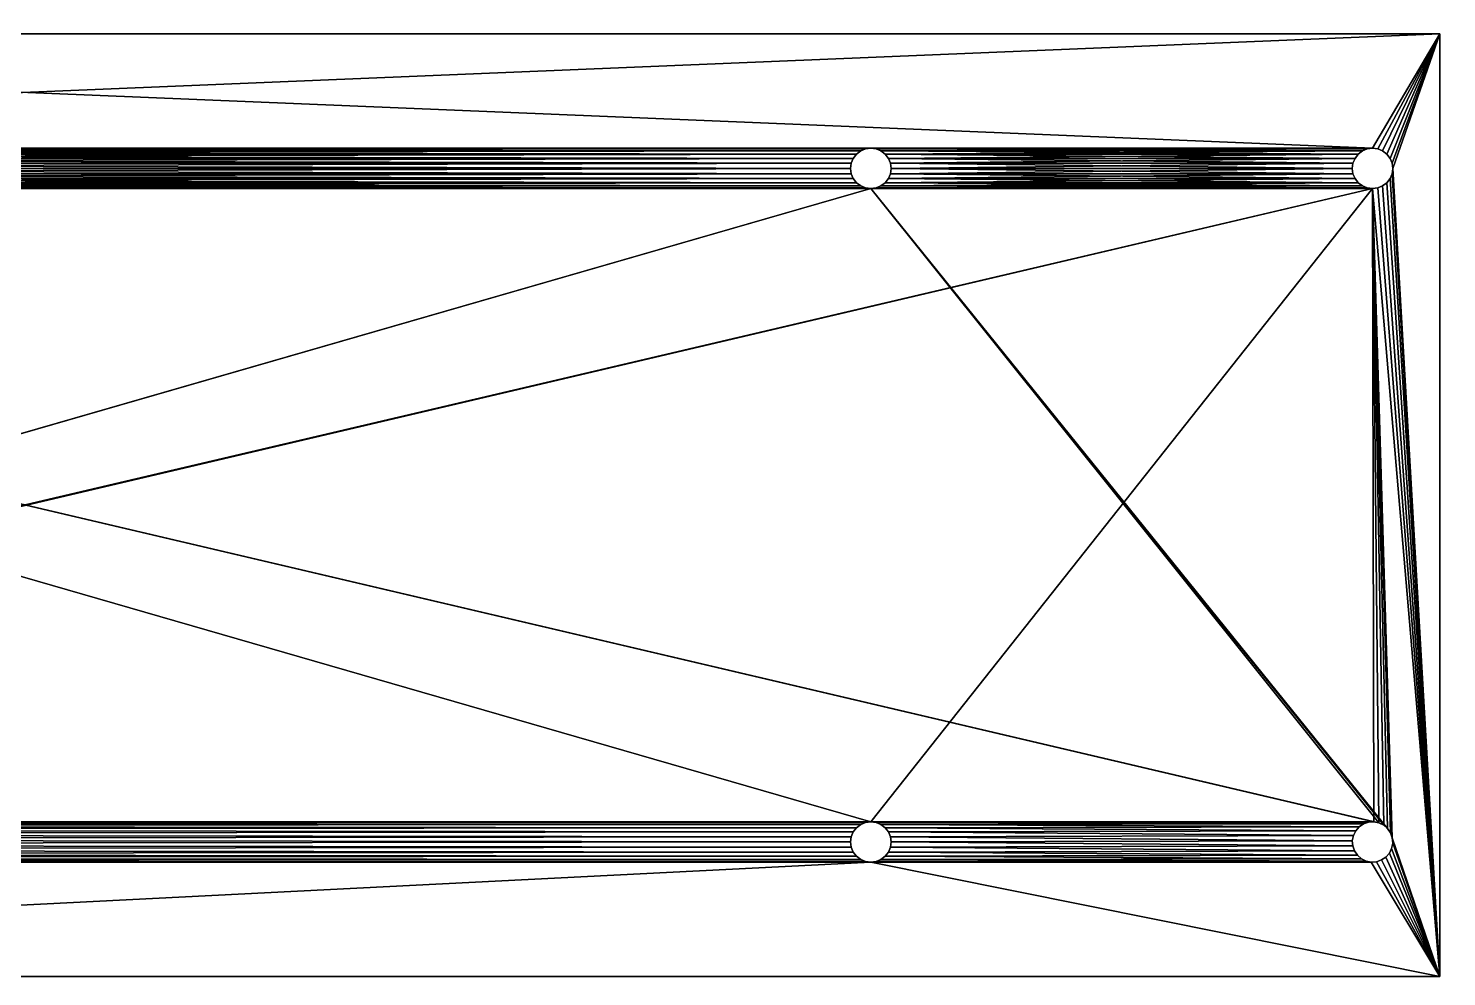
# Model space of a CAD drawing. Header units: metres. Extents: x 0 to 683, y 0 to 667.
# Drawn here: x 316.3 to 421.5, y 214 to 284.4 of the extents above; entities that cross this region are included whole.
import ezdxf

# ---------------------------------------------------------------- set-up
doc = ezdxf.new("R2010")
doc.units = ezdxf.units.M

msp = doc.modelspace()

# ---------------------------------------------------------------- meshes
at = {"layer": 'Frame Support'}
mesh = msp.add_polyface(dxfattribs=at)
corners = [(379.16, 225.45), (416.09, 225.5), (378.77, 225.5), (415.7, 225.47), (415.33, 225.34), (379.52, 225.3), (415.01, 225.12), (379.83, 225.06), (414.75, 224.83), (380.07, 224.75), (414.58, 224.48), (380.22, 224.39), (414.5, 224.09), (380.27, 224), (414.53, 223.7), (380.22, 223.61), (414.66, 223.33), (380.07, 223.25), (414.88, 223.01), (379.83, 222.94), (415.17, 222.75), (379.52, 222.7), (415.52, 222.58), (379.16, 222.55), (415.91, 222.5), (378.77, 222.5), (211, 284), (216, 275.5), (421, 284), (215.61, 275.45), (215.25, 275.3), (214.94, 275.06), (214.7, 274.75), (214.55, 274.39), (214.5, 274), (211, 214), (214.55, 273.61), (214.7, 273.25), (214.94, 272.94), (215.25, 272.7), (215.61, 272.55), (216, 272.5), (214.61, 224.57), (214.8, 224.91), (215.08, 225.18), (215.42, 225.38), (378.77, 272.5), (215.79, 225.49), (416, 272.5), (216.19, 225.49), (214.51, 224.19), (214.51, 223.79), (214.62, 223.42), (214.82, 223.08), (215.09, 222.8), (215.43, 222.61), (215.81, 222.51), (417.5, 274), (421, 214), (417.45, 274.39), (417.3, 274.75), (417.06, 275.06), (416.75, 275.3), (416.39, 275.45), (416, 275.5), (378.77, 275.5), (417.45, 273.61), (417.3, 273.25), (417.06, 272.94), (416.75, 272.7), (416.39, 272.55), (417.47, 224.3), (417.34, 224.67), (417.12, 224.99), (416.83, 225.25), (416.48, 225.42), (417.5, 223.91), (417.42, 223.52), (417.25, 223.17), (416.99, 222.88), (416.67, 222.66), (416.3, 222.53), (378.38, 225.45), (216.57, 225.39), (378.02, 225.3), (216.91, 225.2), (377.71, 225.06), (217.18, 224.92), (377.47, 224.75), (217.38, 224.58), (377.32, 224.39), (217.49, 224.21), (377.27, 224), (217.49, 223.81), (377.32, 223.61), (217.39, 223.43), (377.47, 223.25), (217.2, 223.09), (377.71, 222.94), (216.92, 222.82), (378.02, 222.7), (216.58, 222.62), (378.38, 222.55), (216.21, 222.51), (379.16, 275.45), (415.61, 275.45), (379.52, 275.3), (415.25, 275.3), (379.83, 275.06), (414.94, 275.06), (380.07, 274.75), (414.7, 274.75), (380.22, 274.39), (414.55, 274.39), (380.27, 274), (414.5, 274), (380.22, 273.61), (414.55, 273.61), (380.07, 273.25), (414.7, 273.25), (379.83, 272.94), (414.94, 272.94), (379.52, 272.7), (415.25, 272.7), (379.16, 272.55), (415.61, 272.55), (216.39, 275.45), (378.38, 275.45), (216.75, 275.3), (378.02, 275.3), (217.06, 275.06), (377.71, 275.06), (217.3, 274.75), (377.47, 274.75), (217.45, 274.39), (377.32, 274.39), (217.5, 274), (377.27, 274), (217.45, 273.61), (377.32, 273.61), (217.3, 273.25), (377.47, 273.25), (217.06, 272.94), (377.71, 272.94), (216.75, 272.7), (378.02, 272.7), (216.39, 272.55), (378.38, 272.55)]
mesh.append_faces([[corners[k] for k in face] for face in [(0, 1, 2), (1, 0, 3), (3, 0, 4), (4, 5, 6), (6, 7, 8), (8, 9, 10), (10, 11, 12), (12, 13, 14), (14, 15, 16), (16, 17, 18), (18, 19, 20), (20, 21, 22), (22, 23, 24), (26, 27, 28), (27, 26, 29), (29, 26, 30), (30, 26, 31), (31, 26, 32), (32, 26, 33), (33, 26, 34), (34, 35, 36), (36, 35, 37), (37, 35, 38), (38, 35, 39), (39, 35, 40), (40, 35, 41), (42, 35, 50), (50, 35, 51), (51, 35, 52), (52, 35, 53), (53, 35, 54), (54, 35, 55), (55, 35, 56), (28, 57, 58), (57, 28, 59), (59, 28, 60), (60, 28, 61), (61, 28, 62), (62, 28, 63), (63, 28, 64), (71, 48, 72), (72, 48, 73), (73, 48, 74), (74, 48, 75), (75, 48, 1), (58, 25, 35), (82, 83, 84), (84, 85, 86), (86, 87, 88), (88, 89, 90), (90, 91, 92), (92, 93, 94), (94, 95, 96), (96, 97, 98), (98, 99, 100), (100, 101, 102), (102, 103, 25), (104, 64, 65), (64, 104, 105), (105, 106, 107), (107, 108, 109), (109, 110, 111), (111, 112, 113), (113, 114, 115), (115, 116, 117), (117, 118, 119), (119, 120, 121), (121, 122, 123), (123, 124, 125), (125, 46, 48), (126, 65, 27), (65, 126, 127), (127, 128, 129), (129, 130, 131), (131, 132, 133), (133, 134, 135), (135, 136, 137), (137, 138, 139), (139, 140, 141), (141, 142, 143), (143, 144, 145), (145, 146, 147), (147, 41, 46)]], dxfattribs={"vtx0": -1, "vtx1": -1})
mesh.append_faces([[corners[k] for k in face] for face in [(41, 35, 42), (41, 45, 46), (46, 47, 48), (48, 49, 2), (56, 35, 25), (64, 28, 27), (64, 27, 65), (58, 48, 71), (1, 48, 2), (58, 24, 25)]], dxfattribs={"vtx0": -1, "vtx1": -1, "vtx2": -1})
mesh.append_faces([[corners[k] for k in face] for face in [(4, 0, 5), (6, 5, 7), (8, 7, 9), (10, 9, 11), (12, 11, 13), (14, 13, 15), (16, 15, 17), (18, 17, 19), (20, 19, 21), (22, 21, 23), (24, 23, 25), (34, 26, 35), (41, 42, 43), (41, 43, 44), (41, 44, 45), (46, 45, 47), (48, 47, 49), (58, 57, 66), (58, 66, 67), (58, 67, 68), (58, 68, 69), (58, 69, 70), (58, 70, 48), (58, 71, 76), (58, 76, 77), (58, 77, 78), (58, 78, 79), (58, 79, 80), (58, 80, 81), (58, 81, 24), (49, 82, 2), (82, 49, 83), (84, 83, 85), (86, 85, 87), (88, 87, 89), (90, 89, 91), (92, 91, 93), (94, 93, 95), (96, 95, 97), (98, 97, 99), (100, 99, 101), (102, 101, 103), (25, 103, 56), (105, 104, 106), (107, 106, 108), (109, 108, 110), (111, 110, 112), (113, 112, 114), (115, 114, 116), (117, 116, 118), (119, 118, 120), (121, 120, 122), (123, 122, 124), (125, 124, 46), (127, 126, 128), (129, 128, 130), (131, 130, 132), (133, 132, 134), (135, 134, 136), (137, 136, 138), (139, 138, 140), (141, 140, 142), (143, 142, 144), (145, 144, 146), (147, 146, 41)]], dxfattribs={"vtx0": -1, "vtx2": -1})
mesh = msp.add_polyface(dxfattribs=at)
corners = [(421, 284), (211, 284, -10), (211, 284), (421, 284, -10)]
mesh.append_faces([[corners[k] for k in face] for face in [(0, 1, 2), (1, 0, 3)]], dxfattribs={"vtx0": -1})
mesh = msp.add_polyface(dxfattribs=at)
corners = [(378.38, 225.45, -10), (216.19, 225.49, -10), (378.77, 225.5, -10), (216.57, 225.39, -10), (378.02, 225.3, -10), (216.91, 225.2, -10), (377.71, 225.06, -10), (217.18, 224.92, -10), (377.47, 224.75, -10), (217.38, 224.58, -10), (377.32, 224.39, -10), (217.49, 224.21, -10), (377.27, 224, -10), (217.49, 223.81, -10), (377.32, 223.61, -10), (217.39, 223.43, -10), (377.47, 223.25, -10), (217.2, 223.09, -10), (377.71, 222.94, -10), (216.92, 222.82, -10), (378.02, 222.7, -10), (216.58, 222.62, -10), (378.38, 222.55, -10), (216.21, 222.51, -10), (378.77, 222.5, -10), (215.81, 222.51, -10), (421, 284, -10), (416, 275.5, -10), (211, 284, -10), (416.39, 275.45, -10), (416.75, 275.3, -10), (417.06, 275.06, -10), (417.3, 274.75, -10), (417.45, 274.39, -10), (417.5, 274, -10), (421, 214, -10), (417.45, 273.61, -10), (417.3, 273.25, -10), (417.06, 272.94, -10), (416.75, 272.7, -10), (416.39, 272.55, -10), (416, 272.5, -10), (417.47, 224.3, -10), (417.34, 224.67, -10), (417.12, 224.99, -10), (378.77, 272.5, -10), (416.83, 225.25, -10), (416.48, 225.42, -10), (216, 272.5, -10), (416.09, 225.5, -10), (417.5, 223.91, -10), (417.42, 223.52, -10), (417.25, 223.17, -10), (416.99, 222.88, -10), (416.67, 222.66, -10), (416.3, 222.53, -10), (415.91, 222.5, -10), (214.5, 274, -10), (211, 214, -10), (214.55, 274.39, -10), (214.7, 274.75, -10), (214.94, 275.06, -10), (215.25, 275.3, -10), (215.61, 275.45, -10), (216, 275.5, -10), (378.77, 275.5, -10), (214.55, 273.61, -10), (214.7, 273.25, -10), (214.94, 272.94, -10), (215.25, 272.7, -10), (215.61, 272.55, -10), (214.61, 224.57, -10), (214.8, 224.91, -10), (215.08, 225.18, -10), (215.42, 225.38, -10), (215.79, 225.49, -10), (214.51, 224.19, -10), (214.51, 223.79, -10), (214.62, 223.42, -10), (214.82, 223.08, -10), (215.09, 222.8, -10), (215.43, 222.61, -10), (379.16, 225.45, -10), (415.7, 225.47, -10), (415.33, 225.34, -10), (379.52, 225.3, -10), (415.01, 225.12, -10), (379.83, 225.06, -10), (414.75, 224.83, -10), (380.07, 224.75, -10), (414.58, 224.48, -10), (380.22, 224.39, -10), (414.5, 224.09, -10), (380.27, 224, -10), (414.53, 223.7, -10), (380.22, 223.61, -10), (414.66, 223.33, -10), (380.07, 223.25, -10), (414.88, 223.01, -10), (379.83, 222.94, -10), (415.17, 222.75, -10), (379.52, 222.7, -10), (415.52, 222.58, -10), (379.16, 222.55, -10), (378.38, 275.45, -10), (216.39, 275.45, -10), (378.02, 275.3, -10), (216.75, 275.3, -10), (377.71, 275.06, -10), (217.06, 275.06, -10), (377.47, 274.75, -10), (217.3, 274.75, -10), (377.32, 274.39, -10), (217.45, 274.39, -10), (377.27, 274, -10), (217.5, 274, -10), (377.32, 273.61, -10), (217.45, 273.61, -10), (377.47, 273.25, -10), (217.3, 273.25, -10), (377.71, 272.94, -10), (217.06, 272.94, -10), (378.02, 272.7, -10), (216.75, 272.7, -10), (378.38, 272.55, -10), (216.39, 272.55, -10), (415.61, 275.45, -10), (379.16, 275.45, -10), (415.25, 275.3, -10), (379.52, 275.3, -10), (414.94, 275.06, -10), (379.83, 275.06, -10), (414.7, 274.75, -10), (380.07, 274.75, -10), (414.55, 274.39, -10), (380.22, 274.39, -10), (414.5, 274, -10), (380.27, 274, -10), (414.55, 273.61, -10), (380.22, 273.61, -10), (414.7, 273.25, -10), (380.07, 273.25, -10), (414.94, 272.94, -10), (379.83, 272.94, -10), (415.25, 272.7, -10), (379.52, 272.7, -10), (415.61, 272.55, -10), (379.16, 272.55, -10)]
mesh.append_faces([[corners[k] for k in face] for face in [(0, 1, 2), (1, 0, 3), (3, 4, 5), (5, 6, 7), (7, 8, 9), (9, 10, 11), (11, 12, 13), (13, 14, 15), (15, 16, 17), (17, 18, 19), (19, 20, 21), (21, 22, 23), (23, 24, 25), (26, 27, 28), (27, 26, 29), (29, 26, 30), (30, 26, 31), (31, 26, 32), (32, 26, 33), (33, 26, 34), (34, 35, 36), (36, 35, 37), (37, 35, 38), (38, 35, 39), (39, 35, 40), (40, 35, 41), (42, 35, 50), (50, 35, 51), (51, 35, 52), (52, 35, 53), (53, 35, 54), (54, 35, 55), (55, 35, 56), (28, 57, 58), (57, 28, 59), (59, 28, 60), (60, 28, 61), (61, 28, 62), (62, 28, 63), (63, 28, 64), (71, 48, 72), (72, 48, 73), (73, 48, 74), (74, 48, 75), (75, 48, 1), (58, 24, 35), (82, 84, 85), (85, 86, 87), (87, 88, 89), (89, 90, 91), (91, 92, 93), (93, 94, 95), (95, 96, 97), (97, 98, 99), (99, 100, 101), (101, 102, 103), (103, 56, 24), (104, 64, 65), (64, 104, 105), (105, 106, 107), (107, 108, 109), (109, 110, 111), (111, 112, 113), (113, 114, 115), (115, 116, 117), (117, 118, 119), (119, 120, 121), (121, 122, 123), (123, 124, 125), (125, 45, 48), (126, 65, 27), (65, 126, 127), (127, 128, 129), (129, 130, 131), (131, 132, 133), (133, 134, 135), (135, 136, 137), (137, 138, 139), (139, 140, 141), (141, 142, 143), (143, 144, 145), (145, 146, 147), (147, 41, 45)]], dxfattribs={"vtx0": -1, "vtx1": -1})
mesh.append_faces([[corners[k] for k in face] for face in [(41, 35, 42), (41, 44, 45), (45, 47, 48), (48, 49, 2), (56, 35, 24), (64, 28, 27), (64, 27, 65), (58, 48, 71), (1, 48, 2), (58, 25, 24)]], dxfattribs={"vtx0": -1, "vtx1": -1, "vtx2": -1})
mesh.append_faces([[corners[k] for k in face] for face in [(3, 0, 4), (5, 4, 6), (7, 6, 8), (9, 8, 10), (11, 10, 12), (13, 12, 14), (15, 14, 16), (17, 16, 18), (19, 18, 20), (21, 20, 22), (23, 22, 24), (34, 26, 35), (41, 42, 43), (41, 43, 44), (45, 44, 46), (45, 46, 47), (48, 47, 49), (58, 57, 66), (58, 66, 67), (58, 67, 68), (58, 68, 69), (58, 69, 70), (58, 70, 48), (58, 71, 76), (58, 76, 77), (58, 77, 78), (58, 78, 79), (58, 79, 80), (58, 80, 81), (58, 81, 25), (49, 82, 2), (82, 49, 83), (82, 83, 84), (85, 84, 86), (87, 86, 88), (89, 88, 90), (91, 90, 92), (93, 92, 94), (95, 94, 96), (97, 96, 98), (99, 98, 100), (101, 100, 102), (103, 102, 56), (105, 104, 106), (107, 106, 108), (109, 108, 110), (111, 110, 112), (113, 112, 114), (115, 114, 116), (117, 116, 118), (119, 118, 120), (121, 120, 122), (123, 122, 124), (125, 124, 45), (127, 126, 128), (129, 128, 130), (131, 130, 132), (133, 132, 134), (135, 134, 136), (137, 136, 138), (139, 138, 140), (141, 140, 142), (143, 142, 144), (145, 144, 146), (147, 146, 41)]], dxfattribs={"vtx0": -1, "vtx2": -1})
mesh = msp.add_polyface(dxfattribs=at)
corners = [(421, 284), (421, 214, -10), (421, 284, -10), (421, 214)]
mesh.append_faces([[corners[k] for k in face] for face in [(0, 1, 2), (1, 0, 3)]], dxfattribs={"vtx0": -1})
mesh = msp.add_polyface(dxfattribs=at)
corners = [(377.47, 274.75), (377.32, 274.39, -10), (377.47, 274.75, -10), (377.32, 274.39)]
mesh.append_faces([[corners[k] for k in face] for face in [(0, 1, 2), (1, 0, 3)]], dxfattribs={"vtx0": -1})
mesh = msp.add_polyface(dxfattribs=at)
corners = [(377.71, 275.06), (377.47, 274.75, -10), (377.71, 275.06, -10), (377.47, 274.75)]
mesh.append_faces([[corners[k] for k in face] for face in [(0, 1, 2), (1, 0, 3)]], dxfattribs={"vtx0": -1})
mesh = msp.add_polyface(dxfattribs=at)
corners = [(378.02, 275.3, -10), (377.71, 275.06), (377.71, 275.06, -10), (378.02, 275.3)]
mesh.append_faces([[corners[k] for k in face] for face in [(0, 1, 2), (1, 0, 3)]], dxfattribs={"vtx0": -1})
mesh = msp.add_polyface(dxfattribs=at)
corners = [(378.38, 275.45, -10), (378.02, 275.3), (378.02, 275.3, -10), (378.38, 275.45)]
mesh.append_faces([[corners[k] for k in face] for face in [(0, 1, 2), (1, 0, 3)]], dxfattribs={"vtx0": -1})
mesh = msp.add_polyface(dxfattribs=at)
corners = [(378.77, 275.5, -10), (378.38, 275.45), (378.38, 275.45, -10), (378.77, 275.5)]
mesh.append_faces([[corners[k] for k in face] for face in [(0, 1, 2), (1, 0, 3)]], dxfattribs={"vtx0": -1})
mesh = msp.add_polyface(dxfattribs=at)
corners = [(379.16, 275.45, -10), (378.77, 275.5), (378.77, 275.5, -10), (379.16, 275.45)]
mesh.append_faces([[corners[k] for k in face] for face in [(0, 1, 2), (1, 0, 3)]], dxfattribs={"vtx0": -1})
mesh = msp.add_polyface(dxfattribs=at)
corners = [(379.52, 275.3, -10), (379.16, 275.45), (379.16, 275.45, -10), (379.52, 275.3)]
mesh.append_faces([[corners[k] for k in face] for face in [(0, 1, 2), (1, 0, 3)]], dxfattribs={"vtx0": -1})
mesh = msp.add_polyface(dxfattribs=at)
corners = [(379.83, 275.06, -10), (379.52, 275.3), (379.52, 275.3, -10), (379.83, 275.06)]
mesh.append_faces([[corners[k] for k in face] for face in [(0, 1, 2), (1, 0, 3)]], dxfattribs={"vtx0": -1})
mesh = msp.add_polyface(dxfattribs=at)
corners = [(380.07, 274.75), (379.83, 275.06, -10), (380.07, 274.75, -10), (379.83, 275.06)]
mesh.append_faces([[corners[k] for k in face] for face in [(0, 1, 2), (1, 0, 3)]], dxfattribs={"vtx0": -1})
mesh = msp.add_polyface(dxfattribs=at)
corners = [(380.22, 274.39), (380.07, 274.75, -10), (380.22, 274.39, -10), (380.07, 274.75)]
mesh.append_faces([[corners[k] for k in face] for face in [(0, 1, 2), (1, 0, 3)]], dxfattribs={"vtx0": -1})
mesh = msp.add_polyface(dxfattribs=at)
corners = [(414.7, 274.75), (414.55, 274.39, -10), (414.7, 274.75, -10), (414.55, 274.39)]
mesh.append_faces([[corners[k] for k in face] for face in [(0, 1, 2), (1, 0, 3)]], dxfattribs={"vtx0": -1})
mesh = msp.add_polyface(dxfattribs=at)
corners = [(414.94, 275.06), (414.7, 274.75, -10), (414.94, 275.06, -10), (414.7, 274.75)]
mesh.append_faces([[corners[k] for k in face] for face in [(0, 1, 2), (1, 0, 3)]], dxfattribs={"vtx0": -1})
mesh = msp.add_polyface(dxfattribs=at)
corners = [(415.25, 275.3, -10), (414.94, 275.06), (414.94, 275.06, -10), (415.25, 275.3)]
mesh.append_faces([[corners[k] for k in face] for face in [(0, 1, 2), (1, 0, 3)]], dxfattribs={"vtx0": -1})
mesh = msp.add_polyface(dxfattribs=at)
corners = [(415.61, 275.45, -10), (415.25, 275.3), (415.25, 275.3, -10), (415.61, 275.45)]
mesh.append_faces([[corners[k] for k in face] for face in [(0, 1, 2), (1, 0, 3)]], dxfattribs={"vtx0": -1})
mesh = msp.add_polyface(dxfattribs=at)
corners = [(416, 275.5, -10), (415.61, 275.45), (415.61, 275.45, -10), (416, 275.5)]
mesh.append_faces([[corners[k] for k in face] for face in [(0, 1, 2), (1, 0, 3)]], dxfattribs={"vtx0": -1})
mesh = msp.add_polyface(dxfattribs=at)
corners = [(416.39, 275.45, -10), (416, 275.5), (416, 275.5, -10), (416.39, 275.45)]
mesh.append_faces([[corners[k] for k in face] for face in [(0, 1, 2), (1, 0, 3)]], dxfattribs={"vtx0": -1})
mesh = msp.add_polyface(dxfattribs=at)
corners = [(416.75, 275.3, -10), (416.39, 275.45), (416.39, 275.45, -10), (416.75, 275.3)]
mesh.append_faces([[corners[k] for k in face] for face in [(0, 1, 2), (1, 0, 3)]], dxfattribs={"vtx0": -1})
mesh = msp.add_polyface(dxfattribs=at)
corners = [(417.06, 275.06, -10), (416.75, 275.3), (416.75, 275.3, -10), (417.06, 275.06)]
mesh.append_faces([[corners[k] for k in face] for face in [(0, 1, 2), (1, 0, 3)]], dxfattribs={"vtx0": -1})
mesh = msp.add_polyface(dxfattribs=at)
corners = [(417.3, 274.75), (417.06, 275.06, -10), (417.3, 274.75, -10), (417.06, 275.06)]
mesh.append_faces([[corners[k] for k in face] for face in [(0, 1, 2), (1, 0, 3)]], dxfattribs={"vtx0": -1})
mesh = msp.add_polyface(dxfattribs=at)
corners = [(417.45, 274.39), (417.3, 274.75, -10), (417.45, 274.39, -10), (417.3, 274.75)]
mesh.append_faces([[corners[k] for k in face] for face in [(0, 1, 2), (1, 0, 3)]], dxfattribs={"vtx0": -1})
mesh = msp.add_polyface(dxfattribs=at)
corners = [(377.32, 274.39), (377.27, 274, -10), (377.32, 274.39, -10), (377.27, 274)]
mesh.append_faces([[corners[k] for k in face] for face in [(0, 1, 2), (1, 0, 3)]], dxfattribs={"vtx0": -1})
mesh = msp.add_polyface(dxfattribs=at)
corners = [(377.27, 274), (377.32, 273.61, -10), (377.27, 274, -10), (377.32, 273.61)]
mesh.append_faces([[corners[k] for k in face] for face in [(0, 1, 2), (1, 0, 3)]], dxfattribs={"vtx0": -1})
mesh = msp.add_polyface(dxfattribs=at)
corners = [(380.27, 274), (380.22, 274.39, -10), (380.27, 274, -10), (380.22, 274.39)]
mesh.append_faces([[corners[k] for k in face] for face in [(0, 1, 2), (1, 0, 3)]], dxfattribs={"vtx0": -1})
mesh = msp.add_polyface(dxfattribs=at)
corners = [(380.22, 273.61), (380.27, 274, -10), (380.22, 273.61, -10), (380.27, 274)]
mesh.append_faces([[corners[k] for k in face] for face in [(0, 1, 2), (1, 0, 3)]], dxfattribs={"vtx0": -1})
mesh = msp.add_polyface(dxfattribs=at)
corners = [(414.55, 274.39), (414.5, 274, -10), (414.55, 274.39, -10), (414.5, 274)]
mesh.append_faces([[corners[k] for k in face] for face in [(0, 1, 2), (1, 0, 3)]], dxfattribs={"vtx0": -1})
mesh = msp.add_polyface(dxfattribs=at)
corners = [(414.5, 274), (414.55, 273.61, -10), (414.5, 274, -10), (414.55, 273.61)]
mesh.append_faces([[corners[k] for k in face] for face in [(0, 1, 2), (1, 0, 3)]], dxfattribs={"vtx0": -1})
mesh = msp.add_polyface(dxfattribs=at)
corners = [(417.5, 274), (417.45, 274.39, -10), (417.5, 274, -10), (417.45, 274.39)]
mesh.append_faces([[corners[k] for k in face] for face in [(0, 1, 2), (1, 0, 3)]], dxfattribs={"vtx0": -1})
mesh = msp.add_polyface(dxfattribs=at)
corners = [(417.45, 273.61), (417.5, 274, -10), (417.45, 273.61, -10), (417.5, 274)]
mesh.append_faces([[corners[k] for k in face] for face in [(0, 1, 2), (1, 0, 3)]], dxfattribs={"vtx0": -1})
mesh = msp.add_polyface(dxfattribs=at)
corners = [(377.32, 273.61), (377.47, 273.25, -10), (377.32, 273.61, -10), (377.47, 273.25)]
mesh.append_faces([[corners[k] for k in face] for face in [(0, 1, 2), (1, 0, 3)]], dxfattribs={"vtx0": -1})
mesh = msp.add_polyface(dxfattribs=at)
corners = [(377.47, 273.25), (377.71, 272.94, -10), (377.47, 273.25, -10), (377.71, 272.94)]
mesh.append_faces([[corners[k] for k in face] for face in [(0, 1, 2), (1, 0, 3)]], dxfattribs={"vtx0": -1})
mesh = msp.add_polyface(dxfattribs=at)
corners = [(378.02, 272.7), (377.71, 272.94, -10), (377.71, 272.94), (378.02, 272.7, -10)]
mesh.append_faces([[corners[k] for k in face] for face in [(0, 1, 2), (1, 0, 3)]], dxfattribs={"vtx0": -1})
mesh = msp.add_polyface(dxfattribs=at)
corners = [(378.38, 272.55), (378.02, 272.7, -10), (378.02, 272.7), (378.38, 272.55, -10)]
mesh.append_faces([[corners[k] for k in face] for face in [(0, 1, 2), (1, 0, 3)]], dxfattribs={"vtx0": -1})
mesh = msp.add_polyface(dxfattribs=at)
corners = [(379.52, 272.7), (379.16, 272.55, -10), (379.16, 272.55), (379.52, 272.7, -10)]
mesh.append_faces([[corners[k] for k in face] for face in [(0, 1, 2), (1, 0, 3)]], dxfattribs={"vtx0": -1})
mesh = msp.add_polyface(dxfattribs=at)
corners = [(379.83, 272.94), (379.52, 272.7, -10), (379.52, 272.7), (379.83, 272.94, -10)]
mesh.append_faces([[corners[k] for k in face] for face in [(0, 1, 2), (1, 0, 3)]], dxfattribs={"vtx0": -1})
mesh = msp.add_polyface(dxfattribs=at)
corners = [(379.83, 272.94), (380.07, 273.25, -10), (379.83, 272.94, -10), (380.07, 273.25)]
mesh.append_faces([[corners[k] for k in face] for face in [(0, 1, 2), (1, 0, 3)]], dxfattribs={"vtx0": -1})
mesh = msp.add_polyface(dxfattribs=at)
corners = [(380.07, 273.25), (380.22, 273.61, -10), (380.07, 273.25, -10), (380.22, 273.61)]
mesh.append_faces([[corners[k] for k in face] for face in [(0, 1, 2), (1, 0, 3)]], dxfattribs={"vtx0": -1})
mesh = msp.add_polyface(dxfattribs=at)
corners = [(414.55, 273.61), (414.7, 273.25, -10), (414.55, 273.61, -10), (414.7, 273.25)]
mesh.append_faces([[corners[k] for k in face] for face in [(0, 1, 2), (1, 0, 3)]], dxfattribs={"vtx0": -1})
mesh = msp.add_polyface(dxfattribs=at)
corners = [(414.7, 273.25), (414.94, 272.94, -10), (414.7, 273.25, -10), (414.94, 272.94)]
mesh.append_faces([[corners[k] for k in face] for face in [(0, 1, 2), (1, 0, 3)]], dxfattribs={"vtx0": -1})
mesh = msp.add_polyface(dxfattribs=at)
corners = [(415.25, 272.7), (414.94, 272.94, -10), (414.94, 272.94), (415.25, 272.7, -10)]
mesh.append_faces([[corners[k] for k in face] for face in [(0, 1, 2), (1, 0, 3)]], dxfattribs={"vtx0": -1})
mesh = msp.add_polyface(dxfattribs=at)
corners = [(415.61, 272.55), (415.25, 272.7, -10), (415.25, 272.7), (415.61, 272.55, -10)]
mesh.append_faces([[corners[k] for k in face] for face in [(0, 1, 2), (1, 0, 3)]], dxfattribs={"vtx0": -1})
mesh = msp.add_polyface(dxfattribs=at)
corners = [(416.75, 272.7), (416.39, 272.55, -10), (416.39, 272.55), (416.75, 272.7, -10)]
mesh.append_faces([[corners[k] for k in face] for face in [(0, 1, 2), (1, 0, 3)]], dxfattribs={"vtx0": -1})
mesh = msp.add_polyface(dxfattribs=at)
corners = [(417.06, 272.94), (416.75, 272.7, -10), (416.75, 272.7), (417.06, 272.94, -10)]
mesh.append_faces([[corners[k] for k in face] for face in [(0, 1, 2), (1, 0, 3)]], dxfattribs={"vtx0": -1})
mesh = msp.add_polyface(dxfattribs=at)
corners = [(417.06, 272.94), (417.3, 273.25, -10), (417.06, 272.94, -10), (417.3, 273.25)]
mesh.append_faces([[corners[k] for k in face] for face in [(0, 1, 2), (1, 0, 3)]], dxfattribs={"vtx0": -1})
mesh = msp.add_polyface(dxfattribs=at)
corners = [(417.3, 273.25), (417.45, 273.61, -10), (417.3, 273.25, -10), (417.45, 273.61)]
mesh.append_faces([[corners[k] for k in face] for face in [(0, 1, 2), (1, 0, 3)]], dxfattribs={"vtx0": -1})
mesh = msp.add_polyface(dxfattribs=at)
corners = [(378.77, 272.5), (378.38, 272.55, -10), (378.38, 272.55), (378.77, 272.5, -10)]
mesh.append_faces([[corners[k] for k in face] for face in [(0, 1, 2), (1, 0, 3)]], dxfattribs={"vtx0": -1})
mesh = msp.add_polyface(dxfattribs=at)
corners = [(379.16, 272.55), (378.77, 272.5, -10), (378.77, 272.5), (379.16, 272.55, -10)]
mesh.append_faces([[corners[k] for k in face] for face in [(0, 1, 2), (1, 0, 3)]], dxfattribs={"vtx0": -1})
mesh = msp.add_polyface(dxfattribs=at)
corners = [(416, 272.5), (415.61, 272.55, -10), (415.61, 272.55), (416, 272.5, -10)]
mesh.append_faces([[corners[k] for k in face] for face in [(0, 1, 2), (1, 0, 3)]], dxfattribs={"vtx0": -1})
mesh = msp.add_polyface(dxfattribs=at)
corners = [(416.39, 272.55), (416, 272.5, -10), (416, 272.5), (416.39, 272.55, -10)]
mesh.append_faces([[corners[k] for k in face] for face in [(0, 1, 2), (1, 0, 3)]], dxfattribs={"vtx0": -1})
mesh = msp.add_polyface(dxfattribs=at)
corners = [(378.02, 225.3, -10), (377.71, 225.06), (377.71, 225.06, -10), (378.02, 225.3)]
mesh.append_faces([[corners[k] for k in face] for face in [(0, 1, 2), (1, 0, 3)]], dxfattribs={"vtx0": -1})
mesh = msp.add_polyface(dxfattribs=at)
corners = [(378.38, 225.45, -10), (378.02, 225.3), (378.02, 225.3, -10), (378.38, 225.45)]
mesh.append_faces([[corners[k] for k in face] for face in [(0, 1, 2), (1, 0, 3)]], dxfattribs={"vtx0": -1})
mesh = msp.add_polyface(dxfattribs=at)
corners = [(378.77, 225.5, -10), (378.38, 225.45), (378.38, 225.45, -10), (378.77, 225.5)]
mesh.append_faces([[corners[k] for k in face] for face in [(0, 1, 2), (1, 0, 3)]], dxfattribs={"vtx0": -1})
mesh = msp.add_polyface(dxfattribs=at)
corners = [(379.16, 225.45, -10), (378.77, 225.5), (378.77, 225.5, -10), (379.16, 225.45)]
mesh.append_faces([[corners[k] for k in face] for face in [(0, 1, 2), (1, 0, 3)]], dxfattribs={"vtx0": -1})
mesh = msp.add_polyface(dxfattribs=at)
corners = [(379.52, 225.3, -10), (379.16, 225.45), (379.16, 225.45, -10), (379.52, 225.3)]
mesh.append_faces([[corners[k] for k in face] for face in [(0, 1, 2), (1, 0, 3)]], dxfattribs={"vtx0": -1})
mesh = msp.add_polyface(dxfattribs=at)
corners = [(379.83, 225.06, -10), (379.52, 225.3), (379.52, 225.3, -10), (379.83, 225.06)]
mesh.append_faces([[corners[k] for k in face] for face in [(0, 1, 2), (1, 0, 3)]], dxfattribs={"vtx0": -1})
mesh = msp.add_polyface(dxfattribs=at)
corners = [(415.33, 225.34, -10), (415.01, 225.12), (415.01, 225.12, -10), (415.33, 225.34)]
mesh.append_faces([[corners[k] for k in face] for face in [(0, 1, 2), (1, 0, 3)]], dxfattribs={"vtx0": -1})
mesh = msp.add_polyface(dxfattribs=at)
corners = [(415.7, 225.47, -10), (415.33, 225.34), (415.33, 225.34, -10), (415.7, 225.47)]
mesh.append_faces([[corners[k] for k in face] for face in [(0, 1, 2), (1, 0, 3)]], dxfattribs={"vtx0": -1})
mesh = msp.add_polyface(dxfattribs=at)
corners = [(416.09, 225.5, -10), (415.7, 225.47), (415.7, 225.47, -10), (416.09, 225.5)]
mesh.append_faces([[corners[k] for k in face] for face in [(0, 1, 2), (1, 0, 3)]], dxfattribs={"vtx0": -1})
mesh = msp.add_polyface(dxfattribs=at)
corners = [(416.48, 225.42, -10), (416.09, 225.5), (416.09, 225.5, -10), (416.48, 225.42)]
mesh.append_faces([[corners[k] for k in face] for face in [(0, 1, 2), (1, 0, 3)]], dxfattribs={"vtx0": -1})
mesh = msp.add_polyface(dxfattribs=at)
corners = [(416.83, 225.25, -10), (416.48, 225.42), (416.48, 225.42, -10), (416.83, 225.25)]
mesh.append_faces([[corners[k] for k in face] for face in [(0, 1, 2), (1, 0, 3)]], dxfattribs={"vtx0": -1})
mesh = msp.add_polyface(dxfattribs=at)
corners = [(417.12, 224.99, -10), (416.83, 225.25), (416.83, 225.25, -10), (417.12, 224.99)]
mesh.append_faces([[corners[k] for k in face] for face in [(0, 1, 2), (1, 0, 3)]], dxfattribs={"vtx0": -1})
mesh = msp.add_polyface(dxfattribs=at)
corners = [(377.32, 224.39), (377.27, 224, -10), (377.32, 224.39, -10), (377.27, 224)]
mesh.append_faces([[corners[k] for k in face] for face in [(0, 1, 2), (1, 0, 3)]], dxfattribs={"vtx0": -1})
mesh = msp.add_polyface(dxfattribs=at)
corners = [(377.47, 224.75), (377.32, 224.39, -10), (377.47, 224.75, -10), (377.32, 224.39)]
mesh.append_faces([[corners[k] for k in face] for face in [(0, 1, 2), (1, 0, 3)]], dxfattribs={"vtx0": -1})
mesh = msp.add_polyface(dxfattribs=at)
corners = [(377.71, 225.06), (377.47, 224.75, -10), (377.71, 225.06, -10), (377.47, 224.75)]
mesh.append_faces([[corners[k] for k in face] for face in [(0, 1, 2), (1, 0, 3)]], dxfattribs={"vtx0": -1})
mesh = msp.add_polyface(dxfattribs=at)
corners = [(380.07, 224.75), (379.83, 225.06, -10), (380.07, 224.75, -10), (379.83, 225.06)]
mesh.append_faces([[corners[k] for k in face] for face in [(0, 1, 2), (1, 0, 3)]], dxfattribs={"vtx0": -1})
mesh = msp.add_polyface(dxfattribs=at)
corners = [(380.22, 224.39), (380.07, 224.75, -10), (380.22, 224.39, -10), (380.07, 224.75)]
mesh.append_faces([[corners[k] for k in face] for face in [(0, 1, 2), (1, 0, 3)]], dxfattribs={"vtx0": -1})
mesh = msp.add_polyface(dxfattribs=at)
corners = [(380.27, 224), (380.22, 224.39, -10), (380.27, 224, -10), (380.22, 224.39)]
mesh.append_faces([[corners[k] for k in face] for face in [(0, 1, 2), (1, 0, 3)]], dxfattribs={"vtx0": -1})
mesh = msp.add_polyface(dxfattribs=at)
corners = [(414.58, 224.48), (414.5, 224.09, -10), (414.58, 224.48, -10), (414.5, 224.09)]
mesh.append_faces([[corners[k] for k in face] for face in [(0, 1, 2), (1, 0, 3)]], dxfattribs={"vtx0": -1})
mesh = msp.add_polyface(dxfattribs=at)
corners = [(414.75, 224.83), (414.58, 224.48, -10), (414.75, 224.83, -10), (414.58, 224.48)]
mesh.append_faces([[corners[k] for k in face] for face in [(0, 1, 2), (1, 0, 3)]], dxfattribs={"vtx0": -1})
mesh = msp.add_polyface(dxfattribs=at)
corners = [(415.01, 225.12), (414.75, 224.83, -10), (415.01, 225.12, -10), (414.75, 224.83)]
mesh.append_faces([[corners[k] for k in face] for face in [(0, 1, 2), (1, 0, 3)]], dxfattribs={"vtx0": -1})
mesh = msp.add_polyface(dxfattribs=at)
corners = [(417.34, 224.67), (417.12, 224.99, -10), (417.34, 224.67, -10), (417.12, 224.99)]
mesh.append_faces([[corners[k] for k in face] for face in [(0, 1, 2), (1, 0, 3)]], dxfattribs={"vtx0": -1})
mesh = msp.add_polyface(dxfattribs=at)
corners = [(417.47, 224.3), (417.34, 224.67, -10), (417.47, 224.3, -10), (417.34, 224.67)]
mesh.append_faces([[corners[k] for k in face] for face in [(0, 1, 2), (1, 0, 3)]], dxfattribs={"vtx0": -1})
mesh = msp.add_polyface(dxfattribs=at)
corners = [(417.5, 223.91), (417.47, 224.3, -10), (417.5, 223.91, -10), (417.47, 224.3)]
mesh.append_faces([[corners[k] for k in face] for face in [(0, 1, 2), (1, 0, 3)]], dxfattribs={"vtx0": -1})
mesh = msp.add_polyface(dxfattribs=at)
corners = [(377.27, 224), (377.32, 223.61, -10), (377.27, 224, -10), (377.32, 223.61)]
mesh.append_faces([[corners[k] for k in face] for face in [(0, 1, 2), (1, 0, 3)]], dxfattribs={"vtx0": -1})
mesh = msp.add_polyface(dxfattribs=at)
corners = [(377.32, 223.61), (377.47, 223.25, -10), (377.32, 223.61, -10), (377.47, 223.25)]
mesh.append_faces([[corners[k] for k in face] for face in [(0, 1, 2), (1, 0, 3)]], dxfattribs={"vtx0": -1})
mesh = msp.add_polyface(dxfattribs=at)
corners = [(377.47, 223.25), (377.71, 222.94, -10), (377.47, 223.25, -10), (377.71, 222.94)]
mesh.append_faces([[corners[k] for k in face] for face in [(0, 1, 2), (1, 0, 3)]], dxfattribs={"vtx0": -1})
mesh = msp.add_polyface(dxfattribs=at)
corners = [(379.83, 222.94), (380.07, 223.25, -10), (379.83, 222.94, -10), (380.07, 223.25)]
mesh.append_faces([[corners[k] for k in face] for face in [(0, 1, 2), (1, 0, 3)]], dxfattribs={"vtx0": -1})
mesh = msp.add_polyface(dxfattribs=at)
corners = [(380.07, 223.25), (380.22, 223.61, -10), (380.07, 223.25, -10), (380.22, 223.61)]
mesh.append_faces([[corners[k] for k in face] for face in [(0, 1, 2), (1, 0, 3)]], dxfattribs={"vtx0": -1})
mesh = msp.add_polyface(dxfattribs=at)
corners = [(380.22, 223.61), (380.27, 224, -10), (380.22, 223.61, -10), (380.27, 224)]
mesh.append_faces([[corners[k] for k in face] for face in [(0, 1, 2), (1, 0, 3)]], dxfattribs={"vtx0": -1})
mesh = msp.add_polyface(dxfattribs=at)
corners = [(414.5, 224.09), (414.53, 223.7, -10), (414.5, 224.09, -10), (414.53, 223.7)]
mesh.append_faces([[corners[k] for k in face] for face in [(0, 1, 2), (1, 0, 3)]], dxfattribs={"vtx0": -1})
mesh = msp.add_polyface(dxfattribs=at)
corners = [(414.53, 223.7), (414.66, 223.33, -10), (414.53, 223.7, -10), (414.66, 223.33)]
mesh.append_faces([[corners[k] for k in face] for face in [(0, 1, 2), (1, 0, 3)]], dxfattribs={"vtx0": -1})
mesh = msp.add_polyface(dxfattribs=at)
corners = [(414.66, 223.33), (414.88, 223.01, -10), (414.66, 223.33, -10), (414.88, 223.01)]
mesh.append_faces([[corners[k] for k in face] for face in [(0, 1, 2), (1, 0, 3)]], dxfattribs={"vtx0": -1})
mesh = msp.add_polyface(dxfattribs=at)
corners = [(416.99, 222.88), (417.25, 223.17, -10), (416.99, 222.88, -10), (417.25, 223.17)]
mesh.append_faces([[corners[k] for k in face] for face in [(0, 1, 2), (1, 0, 3)]], dxfattribs={"vtx0": -1})
mesh = msp.add_polyface(dxfattribs=at)
corners = [(417.25, 223.17), (417.42, 223.52, -10), (417.25, 223.17, -10), (417.42, 223.52)]
mesh.append_faces([[corners[k] for k in face] for face in [(0, 1, 2), (1, 0, 3)]], dxfattribs={"vtx0": -1})
mesh = msp.add_polyface(dxfattribs=at)
corners = [(417.42, 223.52), (417.5, 223.91, -10), (417.42, 223.52, -10), (417.5, 223.91)]
mesh.append_faces([[corners[k] for k in face] for face in [(0, 1, 2), (1, 0, 3)]], dxfattribs={"vtx0": -1})
mesh = msp.add_polyface(dxfattribs=at)
corners = [(378.02, 222.7), (377.71, 222.94, -10), (377.71, 222.94), (378.02, 222.7, -10)]
mesh.append_faces([[corners[k] for k in face] for face in [(0, 1, 2), (1, 0, 3)]], dxfattribs={"vtx0": -1})
mesh = msp.add_polyface(dxfattribs=at)
corners = [(378.38, 222.55), (378.02, 222.7, -10), (378.02, 222.7), (378.38, 222.55, -10)]
mesh.append_faces([[corners[k] for k in face] for face in [(0, 1, 2), (1, 0, 3)]], dxfattribs={"vtx0": -1})
mesh = msp.add_polyface(dxfattribs=at)
corners = [(378.77, 222.5), (378.38, 222.55, -10), (378.38, 222.55), (378.77, 222.5, -10)]
mesh.append_faces([[corners[k] for k in face] for face in [(0, 1, 2), (1, 0, 3)]], dxfattribs={"vtx0": -1})
mesh = msp.add_polyface(dxfattribs=at)
corners = [(379.16, 222.55), (378.77, 222.5, -10), (378.77, 222.5), (379.16, 222.55, -10)]
mesh.append_faces([[corners[k] for k in face] for face in [(0, 1, 2), (1, 0, 3)]], dxfattribs={"vtx0": -1})
mesh = msp.add_polyface(dxfattribs=at)
corners = [(379.52, 222.7), (379.16, 222.55, -10), (379.16, 222.55), (379.52, 222.7, -10)]
mesh.append_faces([[corners[k] for k in face] for face in [(0, 1, 2), (1, 0, 3)]], dxfattribs={"vtx0": -1})
mesh = msp.add_polyface(dxfattribs=at)
corners = [(379.83, 222.94), (379.52, 222.7, -10), (379.52, 222.7), (379.83, 222.94, -10)]
mesh.append_faces([[corners[k] for k in face] for face in [(0, 1, 2), (1, 0, 3)]], dxfattribs={"vtx0": -1})
mesh = msp.add_polyface(dxfattribs=at)
corners = [(415.17, 222.75), (414.88, 223.01, -10), (414.88, 223.01), (415.17, 222.75, -10)]
mesh.append_faces([[corners[k] for k in face] for face in [(0, 1, 2), (1, 0, 3)]], dxfattribs={"vtx0": -1})
mesh = msp.add_polyface(dxfattribs=at)
corners = [(415.52, 222.58), (415.17, 222.75, -10), (415.17, 222.75), (415.52, 222.58, -10)]
mesh.append_faces([[corners[k] for k in face] for face in [(0, 1, 2), (1, 0, 3)]], dxfattribs={"vtx0": -1})
mesh = msp.add_polyface(dxfattribs=at)
corners = [(415.91, 222.5), (415.52, 222.58, -10), (415.52, 222.58), (415.91, 222.5, -10)]
mesh.append_faces([[corners[k] for k in face] for face in [(0, 1, 2), (1, 0, 3)]], dxfattribs={"vtx0": -1})
mesh = msp.add_polyface(dxfattribs=at)
corners = [(416.3, 222.53), (415.91, 222.5, -10), (415.91, 222.5), (416.3, 222.53, -10)]
mesh.append_faces([[corners[k] for k in face] for face in [(0, 1, 2), (1, 0, 3)]], dxfattribs={"vtx0": -1})
mesh = msp.add_polyface(dxfattribs=at)
corners = [(416.67, 222.66), (416.3, 222.53, -10), (416.3, 222.53), (416.67, 222.66, -10)]
mesh.append_faces([[corners[k] for k in face] for face in [(0, 1, 2), (1, 0, 3)]], dxfattribs={"vtx0": -1})
mesh = msp.add_polyface(dxfattribs=at)
corners = [(416.99, 222.88), (416.67, 222.66, -10), (416.67, 222.66), (416.99, 222.88, -10)]
mesh.append_faces([[corners[k] for k in face] for face in [(0, 1, 2), (1, 0, 3)]], dxfattribs={"vtx0": -1})
mesh = msp.add_polyface(dxfattribs=at)
corners = [(421, 214, -10), (211, 214), (211, 214, -10), (421, 214)]
mesh.append_faces([[corners[k] for k in face] for face in [(0, 1, 2), (1, 0, 3)]], dxfattribs={"vtx0": -1})
at = {"layer": 'mesa'}
mesh = msp.add_polyface(dxfattribs=at)
corners = [(272.92, 666.5), (615.72, 616.5), (662.96, 666.5), (320.13, 616.5), (682.92, 666.5), (485.85, 236.22), (682.92, 640.23), (672.6, 664.73), (672.9, 666.01), (671.98, 663.58), (671.09, 662.63), (669.98, 661.94), (668.73, 661.57), (667.43, 661.52), (666.16, 661.82), (665.01, 662.44), (664.05, 663.33), (663.36, 664.44), (662.99, 665.69), (467.92, 313.52), (472.89, 257.03), (472.59, 258.3), (471.96, 259.44), (471.06, 260.39), (469.95, 261.07), (468.7, 261.44), (467.39, 261.47), (466.12, 261.17), (464.98, 260.54), (464.03, 259.64), (463.35, 258.53), (462.98, 257.28), (462.95, 255.97), (450, 236.22), (252.92, 640.23), (271.46, 662.96), (272.25, 664), (272.75, 665.21), (270.42, 662.17), (269.22, 661.67), (267.92, 661.5), (266.63, 661.67), (265.42, 662.17), (264.39, 662.96), (263.59, 664), (263.09, 665.21), (262.92, 666.5), (252.92, 666.5), (470.86, 252.46), (471.81, 253.36), (472.49, 254.47), (472.86, 255.72), (469.72, 251.83), (468.45, 251.53), (467.14, 251.56), (465.89, 251.93), (464.78, 252.61), (463.88, 253.56), (463.26, 254.7), (672.88, 666.5)]
mesh.append_faces([[corners[k] for k in face] for face in [(4, 5, 6), (34, 46, 47)]], dxfattribs={"vtx0": -1})
mesh.append_faces([[corners[k] for k in face] for face in [(0, 1, 2), (1, 0, 3), (7, 4, 8), (20, 19, 21), (21, 19, 22), (22, 19, 23), (23, 19, 24), (24, 19, 25), (25, 19, 26), (26, 3, 27), (27, 3, 28), (28, 3, 29), (29, 3, 30), (30, 3, 31), (31, 3, 32), (33, 3, 34), (35, 3, 36), (36, 3, 37), (37, 3, 0), (5, 48, 33), (48, 5, 49), (49, 5, 50), (50, 5, 51), (51, 5, 20)]], dxfattribs={"vtx0": -1, "vtx1": -1})
mesh.append_faces([[corners[k] for k in face] for face in [(5, 4, 7), (5, 2, 1), (5, 19, 20), (32, 3, 33), (34, 3, 35)]], dxfattribs={"vtx0": -1, "vtx1": -1, "vtx2": -1})
mesh.append_faces([[corners[k] for k in face] for face in [(5, 7, 9), (5, 9, 10), (5, 10, 11), (5, 11, 12), (5, 12, 13), (5, 13, 14), (5, 14, 15), (5, 15, 16), (5, 16, 17), (5, 17, 18), (5, 18, 2), (5, 1, 19), (26, 19, 3), (34, 35, 38), (34, 38, 39), (34, 39, 40), (34, 40, 41), (34, 41, 42), (34, 42, 43), (34, 43, 44), (34, 44, 45), (34, 45, 46), (33, 48, 52), (33, 52, 53), (33, 53, 54), (33, 54, 55), (33, 55, 56), (33, 56, 57), (33, 57, 58), (33, 58, 32)]], dxfattribs={"vtx0": -1, "vtx2": -1})
mesh.append_faces([[corners[k] for k in face] for face in [(59, 8, 4)]], dxfattribs={"vtx1": -1})
mesh = msp.add_polyface(dxfattribs=at)
corners = [(485.85, 236.22, -10), (472.86, 255.72, -10), (472.89, 257.03, -10), (472.49, 254.47, -10), (471.81, 253.36, -10), (470.86, 252.46, -10), (450, 236.22, -10), (469.72, 251.83, -10), (468.45, 251.53, -10), (467.14, 251.56, -10), (465.89, 251.93, -10), (464.78, 252.61, -10), (463.88, 253.56, -10), (463.26, 254.7, -10), (462.95, 255.97, -10), (682.92, 666.5, -10), (682.92, 640.23, -10), (672.6, 664.73, -10), (672.9, 666.01, -10), (671.98, 663.58, -10), (671.09, 662.63, -10), (669.98, 661.94, -10), (668.73, 661.57, -10), (667.43, 661.52, -10), (666.16, 661.82, -10), (665.01, 662.44, -10), (664.05, 663.33, -10), (663.36, 664.44, -10), (662.99, 665.69, -10), (662.96, 666.5, -10), (615.72, 616.5, -10), (467.92, 313.52, -10), (472.59, 258.3, -10), (471.96, 259.44, -10), (471.06, 260.39, -10), (469.95, 261.07, -10), (468.7, 261.44, -10), (467.39, 261.47, -10), (320.13, 616.5, -10), (466.12, 261.17, -10), (464.98, 260.54, -10), (464.03, 259.64, -10), (463.35, 258.53, -10), (462.98, 257.28, -10), (252.92, 640.23, -10), (271.46, 662.96, -10), (272.25, 664, -10), (272.75, 665.21, -10), (272.92, 666.5, -10), (270.42, 662.17, -10), (269.22, 661.67, -10), (267.92, 661.5, -10), (266.63, 661.67, -10), (265.42, 662.17, -10), (264.39, 662.96, -10), (263.59, 664, -10), (263.09, 665.21, -10), (262.92, 666.5, -10), (252.92, 666.5, -10), (672.88, 666.5, -10)]
mesh.append_faces([[corners[k] for k in face] for face in [(0, 15, 16), (57, 44, 58)]], dxfattribs={"vtx0": -1})
mesh.append_faces([[corners[k] for k in face] for face in [(1, 0, 3), (3, 0, 4), (4, 0, 5), (5, 6, 7), (7, 6, 8), (8, 6, 9), (9, 6, 10), (10, 6, 11), (11, 6, 12), (12, 6, 13), (13, 6, 14), (17, 0, 19), (19, 0, 20), (20, 0, 21), (21, 0, 22), (22, 0, 23), (23, 0, 24), (24, 0, 25), (25, 0, 26), (26, 0, 27), (27, 0, 28), (28, 0, 29), (30, 0, 31), (31, 37, 38), (45, 44, 49), (49, 44, 50), (50, 44, 51), (51, 44, 52), (52, 44, 53), (53, 44, 54), (54, 44, 55), (55, 44, 56), (56, 44, 57)]], dxfattribs={"vtx0": -1, "vtx1": -1})
mesh.append_faces([[corners[k] for k in face] for face in [(15, 0, 17), (29, 0, 30), (31, 0, 2), (38, 14, 6), (38, 44, 45)]], dxfattribs={"vtx0": -1, "vtx1": -1, "vtx2": -1})
mesh.append_faces([[corners[k] for k in face] for face in [(0, 1, 2), (5, 0, 6), (15, 17, 18), (31, 2, 32), (31, 32, 33), (31, 33, 34), (31, 34, 35), (31, 35, 36), (31, 36, 37), (38, 37, 39), (38, 39, 40), (38, 40, 41), (38, 41, 42), (38, 42, 43), (38, 43, 14), (38, 6, 44), (38, 45, 46), (38, 46, 47), (38, 47, 48), (30, 48, 29), (48, 30, 38)]], dxfattribs={"vtx0": -1, "vtx2": -1})
mesh.append_faces([[corners[k] for k in face] for face in [(59, 15, 18)]], dxfattribs={"vtx1": -1})
mesh = msp.add_polyface(dxfattribs=at)
corners = [(450, 236.22, -10), (252.92, 640.23), (252.92, 640.23, -10), (450, 236.22)]
mesh.append_faces([[corners[k] for k in face] for face in [(0, 1, 2), (1, 0, 3)]], dxfattribs={"vtx0": -1})

doc.saveas('drawing.dxf')
